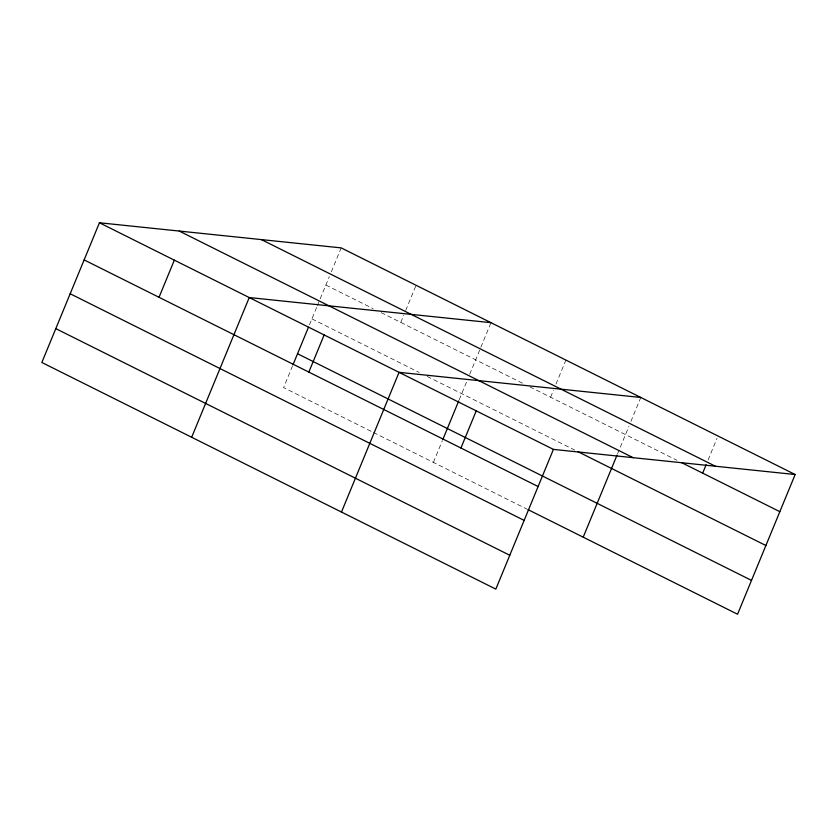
<?xml version="1.0" encoding="UTF-8"?>
<svg xmlns="http://www.w3.org/2000/svg" width="837" height="837" viewBox="0 0 837 837"><rect width="100%" height="100%" fill="white"/><g stroke="black" fill="none" stroke-linecap="round" stroke-linejoin="round"><path stroke-width="0.63" stroke-dasharray="4.18 3.14" d="M292.552 365.842L283.586 387.604L372.319 431.902M309.439 324.892L316.899 306.792M317.39 305.578L329.318 276.639M331.295 271.847L341.172 247.888M400.766 322.423L403.737 315.235M405.715 310.443L416.083 285.281M433.399 462.39L442.365 440.628M459.251 399.678L467.203 380.375M469.693 374.327L490.984 322.674M550.579 397.219L553.55 390.032M556.019 384.037L565.896 360.077M617.518 453.957L628.943 426.221M630.92 421.429L640.797 397.47M708.102 459.963L716.985 438.389M325.865 285.03L373.114 308.623M381.18 312.64L524.077 383.984M529.842 386.861L676.945 460.298M311.919 318.876L419.086 372.381M427.152 376.409L574.663 450.044M373.48 432.478L526.745 508.99"/><path stroke-width="1.26" d="M795.15 474.527L341.172 247.888L99.436 222.768L41.85 362.473L495.828 589.112L553.414 449.396L795.15 474.527L737.564 614.232L527.896 509.566M159.03 297.302L174.337 260.161M191.663 437.27L249.248 297.553L490.984 322.674M293.055 364.629L308.445 327.298M308.843 372.088L324.149 334.946M341.475 512.056L399.061 372.339L640.797 397.47M442.867 439.425L458.749 400.881M460.925 448.015L476.232 410.873M583.211 537.176L617.015 455.161M702.661 473.135L706.125 464.755M261.406 239.602L715.373 466.23M681.621 462.631L779.843 511.669M179.212 231.054L633.18 457.693M578.116 451.771L765.886 545.515M99.436 222.768L553.414 449.396M297.543 353.748L751.511 580.386M84.129 259.909L538.097 486.538M70.172 293.756L524.15 520.394M55.797 328.627L509.775 555.266"/></g></svg>
